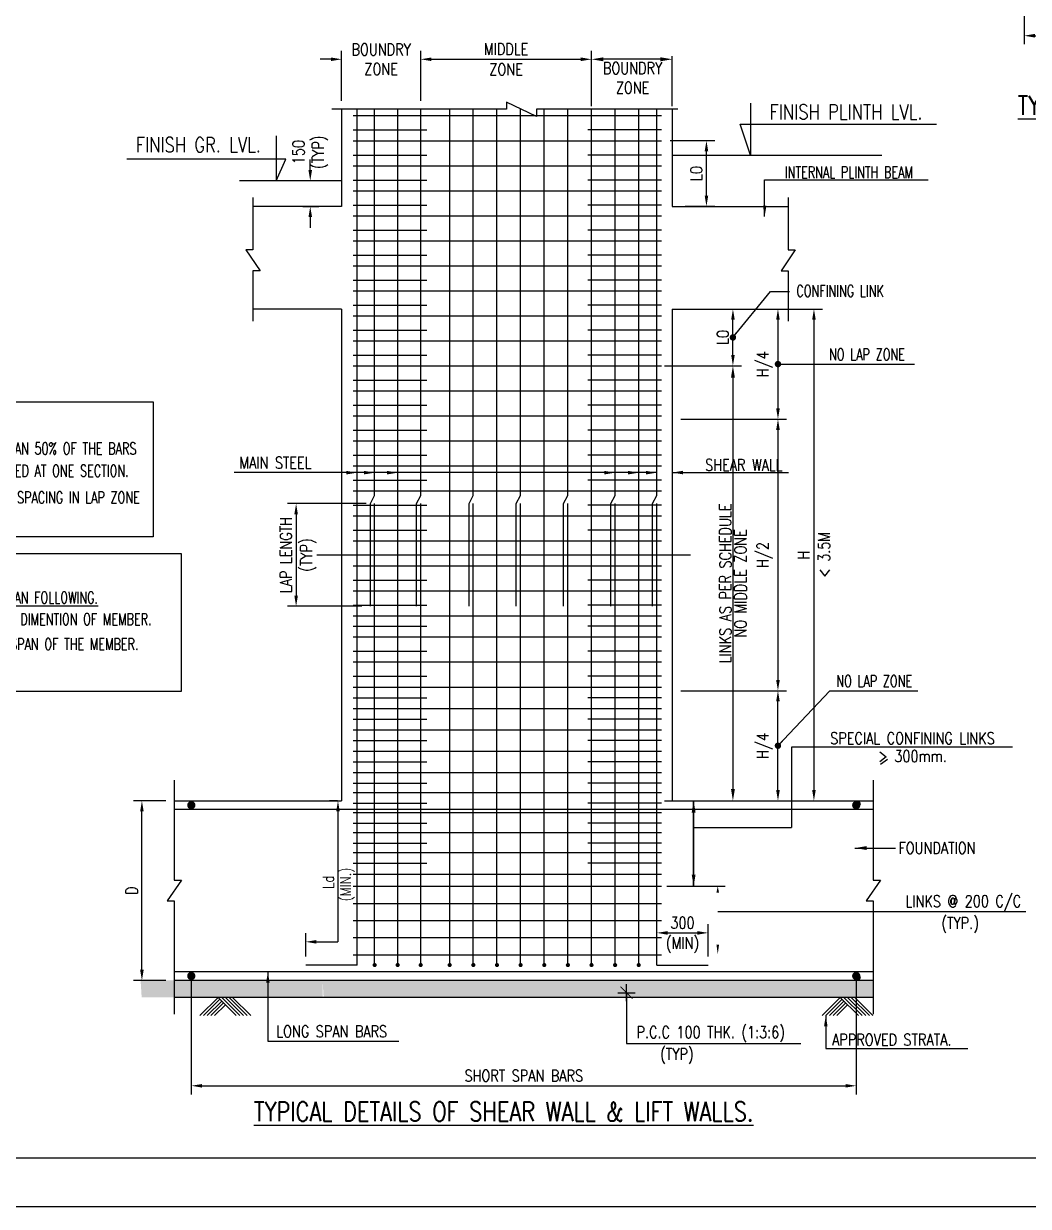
# Model space of a CAD drawing. Extents: x 345615 to 1272425, y -526289 to -156124.
# Drawn here: x 549955 to 573445, y -348663 to -321005 of the extents above; entities that cross this region are included whole.
import ezdxf
from ezdxf.enums import TextEntityAlignment as Align
from ezdxf.lldxf.tags import DXFTag

# ---------------------------------------------------------------- set-up
doc = ezdxf.new("R2010")
doc.units = 0
doc.header["$LTSCALE"] = 500
doc.header["$MEASUREMENT"] = 0
doc.header["$PDMODE"] = 35
doc.header["$PDSIZE"] = -15
doc.layers.get('DEFPOINTS').update_dxf_attribs({"color": 4})
for name, color, linetype in [('CEN', 8, 'CENTER'), ('COL', 1, 'Continuous'), ('DIM', 5, 'Continuous'), ('FOOT', 4, 'Continuous'), ('FRAME', 6, 'Continuous'), ('LINK', 2, 'Continuous'), ('P.C.C', 8, 'Continuous'), ('RING', 4, 'Continuous'), ('S-CONCRET LINE', 4, 'Continuous'), ('S-DIM-1', 5, 'Continuous'), ('S-R.C.C. PILE CAP', 40, 'Continuous'), ('S-REINFORCEMENT', 6, 'Continuous'), ('S-TEXT-1', 4, 'Continuous'), ('S-TITLE', 6, 'Continuous'), ('s_TITILE', 9, 'Continuous'), ('TXT', 4, 'Continuous'), ('TXT1', 2, 'Continuous')]:
    doc.layers.add(name, color=color, linetype=linetype)
doc.styles.add('ROMAND', font='simplex.shx')
doc.styles.add('ROMANS', font='simplex.shx', dxfattribs={"width": 0.8, "height": 275, "bigfont": 'bigfont.shx'})
tags = doc.linetypes.add('CENTER', pattern=[2, 1.25, -0.25, 0.25, -0.25]).pattern_tags.tags
tags[10:11] = [DXFTag(74, 4), DXFTag(75, 0), DXFTag(340, '0'), DXFTag(46, 1.0), DXFTag(50, 0.0), DXFTag(44, 0.0), DXFTag(45, 0.0)]
tags[8:9] = [DXFTag(74, 4), DXFTag(75, 0), DXFTag(340, '0'), DXFTag(46, 1.0), DXFTag(50, 0.0), DXFTag(44, 0.0), DXFTag(45, 0.0)]
tags[6:7] = [DXFTag(74, 4), DXFTag(75, 0), DXFTag(340, '0'), DXFTag(46, 1.0), DXFTag(50, 0.0), DXFTag(44, 0.0), DXFTag(45, 0.0)]
tags[4:5] = [DXFTag(74, 4), DXFTag(75, 0), DXFTag(340, '0'), DXFTag(46, 1.0), DXFTag(50, 0.0), DXFTag(44, 0.0), DXFTag(45, 0.0)]
doc.dimstyles.new('Copy of INT2TIMES', dxfattribs={"dimtxt": 300, "dimasz": 275, "dimexe": 75, "dimexo": 75, "dimgap": 40, "dimtad": 1, "dimdec": 0, "dimlfac": 0.5, "dimrnd": 5, "dimzin": 0, "dimdsep": 46, "dimtxsty": 'ROMANS', "dimcen": -1, "dimclrd": 5, "dimclre": 5, "dimclrt": 4, "dimadec": 0, "dimazin": 0, "dimtfac": 1, "dimtdec": 0, "dimtix": 1, "dimtofl": 0, "dimtmove": 2, "dimatfit": 3, "dimfxl": 0, "dimtolj": 1, "dimtzin": 0, "dimarcsym": 0})
doc.dimstyles.new('dim100', dxfattribs={"dimtxt": 250, "dimasz": 250, "dimexe": 200, "dimexo": 200, "dimgap": 100, "dimtad": 1, "dimdec": 0, "dimzin": 0, "dimdsep": 46, "dimtxsty": 'ROMANS', "dimcen": 0, "dimclrd": 5, "dimclre": 5, "dimclrt": 4, "dimadec": 0, "dimazin": 0, "dimtfac": 1, "dimtdec": 0, "dimtix": 1, "dimtofl": 0, "dimtmove": 2, "dimatfit": 3, "dimfxl": 0, "dimtolj": 1, "dimtzin": 0, "dimlwd": -1, "dimlwe": -1, "dimarcsym": 0})
doc.dimstyles.new('dim25', dxfattribs={"dimtxt": 250, "dimasz": 250, "dimexe": 200, "dimexo": 200, "dimgap": 100, "dimtad": 1, "dimdec": 0, "dimlfac": 0.25, "dimzin": 0, "dimdsep": 46, "dimtxsty": 'ROMANS', "dimcen": 0, "dimclrd": 5, "dimclre": 5, "dimclrt": 4, "dimadec": 0, "dimazin": 0, "dimtfac": 1, "dimtdec": 0, "dimtix": 1, "dimtofl": 0, "dimtmove": 2, "dimatfit": 3, "dimfxl": 0, "dimtolj": 1, "dimtzin": 0, "dimlwd": -1, "dimlwe": -1, "dimarcsym": 0})
doc.dimstyles.new('INT$7', dxfattribs={"dimtxt": 9, "dimasz": 8, "dimexe": 8, "dimexo": 3, "dimgap": 2, "dimtad": 1, "dimdec": 0, "dimzin": 0, "dimdsep": 46, "dimtxsty": 'ROMANS', "dimblk": 'DIMTICK', "dimcen": -0.25, "dimclrd": 5, "dimclre": 5, "dimclrt": 4, "dimadec": 0, "dimazin": 0, "dimtfac": 1, "dimtdec": 0, "dimtix": 1, "dimtofl": 0, "dimtmove": 2, "dimatfit": 3, "dimldrblk": 'DIMTICK', "dimfxl": 0, "dimtolj": 1, "dimtzin": 0, "dimarcsym": 0})

# ---------------------------------------------------------------- blocks, each defined once
blk = doc.blocks.new('*D81')
at = {"layer": 'DEFPOINTS', "color": 0}
for p in [(573347, -318682), (585151, -318682), (585151, -321287)]:
    blk.add_point(p, dxfattribs=at)
at = {"layer": 'DIM', "color": 5}
for p, q in [((573347, -318882), (573347, -321487)), ((585151, -318882), (585151, -321487)), ((573597, -321287), (584901, -321287))]:
    blk.add_line(p, q, dxfattribs=at)
for points in [[(573597, -321245), (573597, -321329), (573347, -321287)], [(584901, -321245), (584901, -321329), (585151, -321287)]]:
    blk.add_solid(points, dxfattribs=at)
at = {"layer": 'DIM', "color": 4, "insert": (579249, -321049), "char_height": 275, "attachment_point": 5, "style": 'ROMANS'}
blk.add_mtext('\\A1;SHORT SPAN BARS', dxfattribs=at)
blk = doc.blocks.new('*D1100')
at = {"layer": 'DEFPOINTS', "color": 0}
for p in [(552720, -339179), (553477, -339179), (553477, -343379)]:
    blk.add_point(p, dxfattribs=at)
at = {"layer": 'DIM', "color": 5}
for p, q in [((553277, -339179), (552520, -339179)), ((552720, -343129), (552720, -339429)), ((553277, -343379), (552520, -343379))]:
    blk.add_line(p, q, dxfattribs=at)
for points in [[(552678, -339429), (552762, -339429), (552720, -339179)], [(552678, -343129), (552762, -343129), (552720, -343379)]]:
    blk.add_solid(points, dxfattribs=at)
at = {"layer": 'DIM', "color": 4, "insert": (552482, -341279), "char_height": 275, "attachment_point": 5, "rotation": 90, "style": 'ROMANS'}
blk.add_mtext('\\A1;D', dxfattribs=at)
blk = doc.blocks.new('*D1101')
at = {"layer": 'DEFPOINTS', "color": 0}
for p in [(565959, -342268), (564759, -343020), (565959, -343020)]:
    blk.add_point(p, dxfattribs=at)
at = {"layer": 'DIM', "color": 5}
for p, q in [((564759, -342820), (564759, -342068)), ((565959, -342820), (565959, -342068)), ((565009, -342268), (565709, -342268))]:
    blk.add_line(p, q, dxfattribs=at)
for points in [[(565009, -342227), (565009, -342310), (564759, -342268)], [(565709, -342227), (565709, -342310), (565959, -342268)]]:
    blk.add_solid(points, dxfattribs=at)
at = {"layer": 'DIM', "color": 4, "char_height": 275, "style": 'ROMANS'}
for s, insert, attachment_point in [('\\A1;300', (565359, -342168), 8), ('\\A1;(MIN)', (565359, -342368), 2)]:
    blk.add_mtext(s, dxfattribs=dict(at, insert=insert, attachment_point=attachment_point))
blk = doc.blocks.new('DIMTICK')
for p, q in [((-1, 0), (1, 0)), ((0, 1), (0, -1))]:
    blk.add_line(p, q)
at = {"color": 2, "const_width": 0.1}
blk.add_lwpolyline([(0.71, 0.71), (-0.71, -0.71)], dxfattribs=at)
blk = doc.blocks.new('*D1102')
at = {"layer": 'DEFPOINTS', "color": 0}
for p in [(553875, -343082), (569421, -343082), (569421, -345844)]:
    blk.add_point(p, dxfattribs=at)
at = {"layer": 'DIM', "color": 5}
for p, q in [((553875, -343282), (553875, -346044)), ((569421, -343282), (569421, -346044)), ((554125, -345844), (569171, -345844))]:
    blk.add_line(p, q, dxfattribs=at)
for points in [[(554125, -345803), (554125, -345886), (553875, -345844)], [(569171, -345803), (569171, -345886), (569421, -345844)]]:
    blk.add_solid(points, dxfattribs=at)
at = {"layer": 'DIM', "color": 4, "insert": (561648, -345607), "char_height": 275, "attachment_point": 5, "style": 'ROMANS'}
blk.add_mtext('\\A1;SHORT SPAN BARS', dxfattribs=at)
blk = doc.blocks.new('*D1103')
at = {"layer": 'DEFPOINTS', "color": 0}
for p in [(557390, -321838), (557390, -323008), (559238, -323008)]:
    blk.add_point(p, dxfattribs=at)
at = {"layer": 'S-DIM-1', "color": 5}
for p, q in [((557390, -322808), (557390, -321638)), ((559238, -322808), (559238, -321638)), ((557140, -321838), (556890, -321838)), ((559488, -321838), (559738, -321838))]:
    blk.add_line(p, q, dxfattribs=at)
for points in [[(557140, -321796), (557140, -321880), (557390, -321838)], [(559488, -321796), (559488, -321880), (559238, -321838)]]:
    blk.add_solid(points, dxfattribs=at)
at = {"layer": 'S-DIM-1', "color": 4, "insert": (558314, -321838), "char_height": 275, "attachment_point": 5, "style": 'ROMANS'}
blk.add_mtext('\\A1;{BOUNDRY \\PZONE}', dxfattribs=at)
blk = doc.blocks.new('*D1104')
at = {"layer": 'DEFPOINTS', "color": 0, "ltscale": 2}
for p in [(563232, -321838), (563232, -323008), (565119, -323008)]:
    blk.add_point(p, dxfattribs=at)
at = {"layer": 'DIM', "color": 5, "lineweight": -2, "ltscale": 2}
for p, q in [((563232, -322933), (563232, -321763)), ((564844, -321838), (563507, -321838)), ((565119, -322933), (565119, -321763))]:
    blk.add_line(p, q, dxfattribs=at)
at = {"layer": 'DIM', "color": 5, "ltscale": 2}
for points in [[(563507, -321792), (563507, -321884), (563232, -321838)], [(564844, -321792), (564844, -321884), (565119, -321838)]]:
    blk.add_solid(points, dxfattribs=at)
at = {"layer": 'DIM', "color": 4, "ltscale": 2, "insert": (564192, -322275), "char_height": 275, "attachment_point": 5, "style": 'ROMANS'}
blk.add_mtext('\\A1;{BOUNDRY \\Fsimplex.shx,bigfont.shx;\\P\\Fsimplex.shx,bigfont.shx;ZONE}', dxfattribs=at)
blk = doc.blocks.new('*D1105')
at = {"layer": 'DEFPOINTS', "color": 0}
for p in [(563232, -321838), (559238, -323008), (563232, -323008)]:
    blk.add_point(p, dxfattribs=at)
at = {"layer": 'S-DIM-1', "color": 5}
for p, q in [((559238, -322808), (559238, -321638)), ((563232, -322808), (563232, -321638)), ((559488, -321838), (562982, -321838))]:
    blk.add_line(p, q, dxfattribs=at)
for points in [[(559488, -321796), (559488, -321880), (559238, -321838)], [(562982, -321796), (562982, -321880), (563232, -321838)]]:
    blk.add_solid(points, dxfattribs=at)
at = {"layer": 'S-DIM-1', "color": 4, "char_height": 275, "attachment_point": 5, "style": 'ROMANS'}
for s, insert in [('\\A1;{MIDDLE ', (561235, -321600)), ('\\A1;ZONE}', (561235, -322075))]:
    blk.add_mtext(s, dxfattribs=dict(at, insert=insert))
blk = doc.blocks.new('*D1106')
at = {"layer": 'DEFPOINTS', "color": 0}
for p in [(564867, -329006), (564867, -339179), (566538, -339179)]:
    blk.add_point(p, dxfattribs=at)
at = {"layer": 'DIM', "color": 5, "lineweight": -2, "ltscale": 2}
for p, q in [((564942, -329006), (566613, -329006)), ((566538, -329281), (566538, -338904)), ((564942, -339179), (566613, -339179))]:
    blk.add_line(p, q, dxfattribs=at)
at = {"layer": 'DIM', "color": 5}
for points in [[(566584, -329281), (566493, -329281), (566538, -329006)], [(566493, -338904), (566584, -338904), (566538, -339179)]]:
    blk.add_solid(points, dxfattribs=at)
at = {"layer": 'DIM', "color": 4, "char_height": 275, "attachment_point": 5, "rotation": 90, "style": 'ROMANS'}
for s, insert in [('\\A1;LINKS AS PER SCHEDULE', (566361, -334093)), ('\\Fsimplex.shx,bigfont.shx;NO MIDDLE ZONE', (566716, -334093))]:
    blk.add_mtext(s, dxfattribs=dict(at, insert=insert))
blk = doc.blocks.new('*D1107')
at = {"layer": 'DEFPOINTS', "color": 0}
for p in [(557383, -324679), (556281, -325279), (556656, -325279)]:
    blk.add_point(p, dxfattribs=at)
at = {"layer": 'DIM', "color": 5}
for p, q in [((556656, -324429), (556656, -324179)), ((557183, -324679), (556456, -324679)), ((556481, -325279), (556856, -325279)), ((556656, -325529), (556656, -325779))]:
    blk.add_line(p, q, dxfattribs=at)
for points in [[(556614, -324429), (556698, -324429), (556656, -324679)], [(556614, -325529), (556698, -325529), (556656, -325279)]]:
    blk.add_solid(points, dxfattribs=at)
at = {"layer": 'DIM', "color": 4, "insert": (556656, -324009), "char_height": 275, "attachment_point": 5, "rotation": 90, "style": 'ROMANS'}
blk.add_mtext('\\A1;150\\P(TYP)', dxfattribs=at)
blk = doc.blocks.new('*D1108')
at = {"layer": 'DEFPOINTS', "color": 0}
for p in [(565219, -327679), (566538, -327679), (564867, -329006)]:
    blk.add_point(p, dxfattribs=at)
at = {"layer": 'DIM', "color": 5}
for p, q in [((565419, -327679), (566738, -327679)), ((566538, -328756), (566538, -327929)), ((565067, -329006), (566738, -329006))]:
    blk.add_line(p, q, dxfattribs=at)
for points in [[(566580, -327929), (566497, -327929), (566538, -327679)], [(566497, -328756), (566580, -328756), (566538, -329006)]]:
    blk.add_solid(points, dxfattribs=at)
at = {"layer": 'DIM', "color": 4, "insert": (566301, -328343), "char_height": 275, "attachment_point": 5, "rotation": 90, "style": 'ROMANS'}
blk.add_mtext('\\A1;{L0}', dxfattribs=at)
blk = doc.blocks.new('*D1109')
at = {"layer": 'DEFPOINTS', "color": 0}
for p in [(564867, -323741), (565919, -323741), (565224, -325276)]:
    blk.add_point(p, dxfattribs=at)
at = {"layer": 'DIM', "color": 5}
for p, q in [((565067, -323741), (566119, -323741)), ((565919, -325026), (565919, -323991)), ((565424, -325276), (566119, -325276))]:
    blk.add_line(p, q, dxfattribs=at)
for points in [[(565878, -323991), (565961, -323991), (565919, -323741)], [(565878, -325026), (565961, -325026), (565919, -325276)]]:
    blk.add_solid(points, dxfattribs=at)
at = {"layer": 'DIM', "color": 4, "insert": (565682, -324509), "char_height": 275, "attachment_point": 5, "rotation": 90, "style": 'ROMANS'}
blk.add_mtext('\\A1;{L0}', dxfattribs=at)
blk = doc.blocks.new('*D1110')
at = {"layer": 'DEFPOINTS', "color": 0}
for p in [(558161, -332229), (556325, -334629), (558061, -334629)]:
    blk.add_point(p, dxfattribs=at)
at = {"layer": 'DIM', "color": 5}
for p, q in [((557961, -332229), (556125, -332229)), ((556325, -332479), (556325, -334379)), ((557861, -334629), (556125, -334629))]:
    blk.add_line(p, q, dxfattribs=at)
for points in [[(556284, -332479), (556367, -332479), (556325, -332229)], [(556284, -334379), (556367, -334379), (556325, -334629)]]:
    blk.add_solid(points, dxfattribs=at)
at = {"layer": 'DIM', "color": 4, "char_height": 275, "rotation": 90, "style": 'ROMANS'}
for s, insert, attachment_point in [('\\A1;LAP LENGTH', (556225, -333429), 8), ('\\A1;(TYP)', (556425, -333429), 2)]:
    blk.add_mtext(s, dxfattribs=dict(at, insert=insert, attachment_point=attachment_point))
blk = doc.blocks.new('*D1116')
at = {"layer": 'DEFPOINTS', "color": 0}
for p in [(566525, -327679), (566676, -339179), (568432, -339179)]:
    blk.add_point(p, dxfattribs=at)
at = {"layer": 'DIM', "color": 5}
for p, q in [((566725, -327679), (568632, -327679)), ((568432, -327929), (568432, -338929)), ((566876, -339179), (568632, -339179))]:
    blk.add_line(p, q, dxfattribs=at)
for points in [[(568391, -327929), (568474, -327929), (568432, -327679)], [(568391, -338929), (568474, -338929), (568432, -339179)]]:
    blk.add_solid(points, dxfattribs=at)
at = {"layer": 'DIM', "color": 4, "char_height": 275, "rotation": 90, "style": 'ROMANS'}
for s, insert, attachment_point in [('\\A1;< 3.5M}', (568532, -333429), 2), ('\\A1;{H', (568332, -333429), 8)]:
    blk.add_mtext(s, dxfattribs=dict(at, insert=insert, attachment_point=attachment_point))
blk = doc.blocks.new('*D1117')
at = {"layer": 'DEFPOINTS', "color": 0}
for p in [(567320, -327679), (565119, -330254), (567591, -330254)]:
    blk.add_point(p, dxfattribs=at)
at = {"layer": 'DIM', "color": 5}
for p, q in [((567520, -327679), (567791, -327679)), ((567591, -327929), (567591, -330004)), ((565319, -330254), (567791, -330254))]:
    blk.add_line(p, q, dxfattribs=at)
for points in [[(567549, -327929), (567633, -327929), (567591, -327679)], [(567549, -330004), (567633, -330004), (567591, -330254)]]:
    blk.add_solid(points, dxfattribs=at)
at = {"layer": 'DIM', "color": 4, "insert": (567281, -328966), "char_height": 275, "attachment_point": 5, "rotation": 90, "style": 'ROMANS'}
blk.add_mtext('\\A1;H/4', dxfattribs=at)
blk = doc.blocks.new('*D1118')
at = {"layer": 'DEFPOINTS', "color": 0}
for p in [(565119, -330254), (565119, -336604), (567591, -336604)]:
    blk.add_point(p, dxfattribs=at)
at = {"layer": 'DIM', "color": 5}
for p, q in [((565319, -330254), (567791, -330254)), ((567591, -330504), (567591, -336354)), ((565319, -336604), (567791, -336604))]:
    blk.add_line(p, q, dxfattribs=at)
for points in [[(567549, -330504), (567633, -330504), (567591, -330254)], [(567549, -336354), (567633, -336354), (567591, -336604)]]:
    blk.add_solid(points, dxfattribs=at)
at = {"layer": 'DIM', "color": 4, "insert": (567281, -333429), "char_height": 275, "attachment_point": 5, "rotation": 90, "style": 'ROMANS'}
blk.add_mtext('\\A1;H/2', dxfattribs=at)
blk = doc.blocks.new('*D1119')
at = {"layer": 'DEFPOINTS', "color": 0}
for p in [(565119, -336604), (567591, -336604), (567320, -339179)]:
    blk.add_point(p, dxfattribs=at)
at = {"layer": 'DIM', "color": 5}
for p, q in [((565319, -336604), (567791, -336604)), ((567591, -338929), (567591, -336854)), ((567520, -339179), (567791, -339179))]:
    blk.add_line(p, q, dxfattribs=at)
for points in [[(567549, -336854), (567633, -336854), (567591, -336604)], [(567549, -338929), (567633, -338929), (567591, -339179)]]:
    blk.add_solid(points, dxfattribs=at)
at = {"layer": 'DIM', "color": 4, "insert": (567281, -337891), "char_height": 275, "attachment_point": 5, "rotation": 90, "style": 'ROMANS'}
blk.add_mtext('\\A1;H/4', dxfattribs=at)
blk = doc.blocks.new('zw$155A')
at = {"layer": 's_TITILE', "color": 7}
blk.add_lwpolyline([(0, 0), (88000, 0), (88000, 58000), (0, 58000)], close=True, dxfattribs=at)
at = {"layer": 's_TITILE', "color": 1}
blk.add_lwpolyline([(1300, 800), (78500, 800), (78500, 57200), (1300, 57200)], close=True, dxfattribs=at)

msp = doc.modelspace()

# ---------------------------------------------------------------- hatches: boundary and pattern name
at = {"layer": 'P.C.C', "linetype": 'Continuous'}
h = msp.add_hatch(dxfattribs=at)
h.set_pattern_fill('AR-CONC', color=8, scale=100, style=0)
h.set_pattern_definition([(50, (-132344.8, -432348.4), (717.2602, -62.75213), [75, -825]), (355, (-132344.8, -432348.4), (-138.7513, 752.1921), [60, -660]), (100.4514, (-132285, -432353.6), (578.5094, 689.43954), [63.7402, -701.1421]), (46.1842, (-132344.8, -432148.4), (1067.241, -165.519), [112.5, -1237.5]), (96.6356, (-132255.9, -432162.2), (934.6627, 974.1179), [95.6103, -1051.713]), (351.1842, (-132344.8, -432148.4), (934.662, 974.1186), [90, -990]), (21, (-132244.8, -432198.4), (596.90705, -402.6189), [75, -825]), (326, (-132244.8, -432198.4), (243.3153, 725.15005), [60, -660]), (71.4514, (-132195.05, -432231.95), (840.2226, 322.5305), [63.7402, -701.1421]), (37.5, (-132344.8, -432348.4), (12.159855, 332.89385), [0, -652, 0, -670, 0, -662.5]), (7.5, (-132344.8, -432348.4), (263.06954, 394.41171), [0, -382, 0, -637, 0, -252.5]), (327.5, (-132567.8, -432348.4), (533.82244, -22.55487), [0, -250, 0, -780, 0, -1035]), (317.5, (-132667.8, -432348.4), (583.18617, 100.10498), [0, -325, 0, -518, 0, -735])])
h.paths.add_polyline_path([(552689.71, -343378.978), (552714.366, -343778.978), (556969.253, -343778.978), (556944.597, -343378.978)])
edge = h.paths.add_edge_path()
edge.add_line((569819.21, -343978.978), (569819.21, -343378.978))
edge.add_line((569819.21, -343378.978), (556944.597, -343378.978))
edge.add_line((556944.597, -343378.978), (556944.597, -343778.978))
edge.add_line((556944.597, -343778.978), (569819.21, -343778.978))

# ---------------------------------------------------------------- linework, layer by layer
at = {"layer": 'CEN', "color": 1}
msp.add_line((556811.006, -333428.978, 0), (565544.598, -333428.978, 0), dxfattribs=at)
at = {"layer": 'CEN', "linetype": 'Continuous'}
msp.add_line((564988.976, -341178.978, 0), (566359.616, -341178.978, 0), dxfattribs=at)
at = {"layer": 'COL', "linetype": 'Continuous', "const_width": 48, "elevation": 0}
for points in [[(558137.486, -343019.978, 1), (558185.486, -343019.978, 1)], [(558675.903, -343019.978, 1), (558723.903, -343019.978, 1)], [(559214.321, -343019.978, 1), (559262.321, -343019.978, 1)], [(559891.947, -343019.978, 1), (559939.947, -343019.978, 1)], [(560444.559, -343019.978, 1), (560492.559, -343019.978, 1)], [(560997.17, -343019.978, 1), (561045.17, -343019.978, 1)], [(561549.782, -343019.978, 1), (561597.782, -343019.978, 1)], [(562102.394, -343019.978, 1), (562150.394, -343019.978, 1)], [(562655.006, -343019.978, 1), (562703.006, -343019.978, 1)], [(563207.618, -343019.978, 1), (563255.618, -343019.978, 1)], [(563760.229, -343019.978, 1), (563808.229, -343019.978, 1)], [(564312.841, -343019.978, 1), (564360.841, -343019.978, 1)]]:
    msp.add_lwpolyline(points, format="xyb", close=True, dxfattribs=at)
at = {"layer": 'DIM', "color": 3}
msp.add_line((565119.21, -324078.978, 0), (570019.504, -324078.978, 0), dxfattribs=at)
at = {"layer": 'DIM', "color": 3, "linetype": 'Continuous'}
msp.add_line((557382.526, -324678.978, 0), (555004.915, -324678.978, 0), dxfattribs=at)
at = {"layer": 'DIM'}
for p, q in [((573074.092, -337924.54, 0), (567905.339, -337924.54, 0)), ((567905.339, -337924.54, 0), (567905.339, -339802.345, 0)), ((565619.31, -339802.345, 0), (567905.339, -339802.345, 0)), ((566183.55, -341766.663, 0), (573387.373, -341765.85, 0))]:
    msp.add_line(p, q, dxfattribs=at)
at = {"layer": 'DIM', "color": 5}
for p, q in [((557290.845, -339178.978, 0), (557103.845, -339178.978, 0)), ((557303.845, -339428.978, 0), (557303.845, -342477.191, 0)), ((556549.71, -342819.978, 0), (556549.71, -342277.191, 0)), ((556799.71, -342477.191, 0), (557303.845, -342477.191, 0))]:
    msp.add_line(p, q, dxfattribs=at)
at = {"layer": 'DIM', "color": 8, "elevation": 0}
for points in [[(565253.151, -323008.121), (561948.118, -323008.121), (561948.118, -323174.485), (561241.832, -322841.757), (561241.832, -323008.121), (557158.007, -323008.121)], [(555317.167, -325073.026), (555317.167, -326296.419), (555150.803, -326296.419), (555483.531, -326783.236), (555317.167, -326783.236), (555317.167, -327964.942)], [(567830.397, -325073.026), (567830.397, -326296.419), (567996.761, -326296.419), (567664.033, -326783.236), (567830.397, -326783.236), (567830.397, -327964.942)], [(553476.71, -338695.169), (553476.71, -341035.569), (553643.074, -341035.569), (553310.346, -341522.386), (553476.71, -341522.386), (553476.71, -344167.777)], [(569819.21, -338695.169), (569819.21, -341035.569), (569985.574, -341035.569), (569652.846, -341522.386), (569819.21, -341522.386), (569819.21, -344167.777)]]:
    msp.add_lwpolyline(points, dxfattribs=at)
at = {"layer": 'DIM', "elevation": 0, "flags": 128}
msp.add_lwpolyline([(566183.55, -342543.779, 61.213, 0, 0), (566183.55, -342767.056, 0, 0, 0), (566183.55, -341766.663, 0, 0, 0), (566183.55, -341175.978, 0, 61.213, 0), (566183.55, -341328.908, 0, 0, 0)], format="xyseb", dxfattribs=at)
at = {"layer": 'DIM', "color": 5}
for points in [[(557262.178, -339428.978, 0), (557345.511, -339428.978, 0), (557303.845, -339178.978, 0)], [(556799.71, -342435.524, 0), (556799.71, -342518.857, 0), (556549.71, -342477.191, 0)]]:
    msp.add_solid(points, dxfattribs=at)
at = {"layer": 'FOOT', "linetype": 'Continuous', "elevation": 0}
for points in [[(546943.047, -329850.749), (552984.158, -329850.749), (552984.158, -333006.675), (546943.047, -333006.675)], [(546943.047, -333396.175), (553635.826, -333396.175), (553635.826, -336620.998), (546943.047, -336620.998)]]:
    msp.add_lwpolyline(points, close=True, dxfattribs=at)
at = {"layer": 'FRAME'}
for centre, start, end in [((569439.21, -339265.478, 0), 0, 90), ((569439.21, -343292.478, 0), 270, 0)]:
    msp.add_arc(centre, 80, start, end, dxfattribs=at)
at = {"layer": 'LINK'}
for p, q in [((557656.972, -323156.412, 0), (564867.018, -323156.412, 0)), ((557656.972, -323491.412, 0), (559378.257, -323491.412, 0)), ((564867.018, -323491.412, 0), (563145.734, -323491.412, 0)), ((557656.972, -323741.412, 0), (564867.018, -323741.412, 0)), ((557656.972, -324076.412, 0), (559378.257, -324076.412, 0)), ((564867.018, -324076.412, 0), (563145.734, -324076.412, 0)), ((557656.972, -324326.412, 0), (564867.018, -324326.412, 0)), ((557656.972, -324661.412, 0), (559378.257, -324661.412, 0)), ((564867.018, -324661.412, 0), (563145.734, -324661.412, 0)), ((557656.972, -324911.412, 0), (564867.018, -324911.412, 0)), ((557656.972, -325246.412, 0), (559378.257, -325246.412, 0)), ((564867.018, -325246.412, 0), (563145.734, -325246.412, 0)), ((557656.972, -325496.412, 0), (564867.018, -325496.412, 0)), ((557656.972, -325831.412, 0), (559378.257, -325831.412, 0)), ((557656.972, -326081.412, 0), (564867.018, -326081.412, 0)), ((564867.018, -325831.412, 0), (563145.734, -325831.412, 0)), ((557656.972, -326416.412, 0), (559378.257, -326416.412, 0)), ((564867.018, -326416.412, 0), (563145.734, -326416.412, 0)), ((557656.972, -326666.412, 0), (564867.018, -326666.412, 0)), ((557656.972, -327001.412, 0), (559378.257, -327001.412, 0)), ((564867.018, -327001.412, 0), (563145.734, -327001.412, 0)), ((557656.972, -327251.412, 0), (564867.018, -327251.412, 0)), ((557656.972, -327586.412, 0), (559378.257, -327586.412, 0)), ((564867.018, -327586.412, 0), (563145.734, -327586.412, 0)), ((557656.972, -327836.412, 0), (564867.018, -327836.412, 0)), ((557656.972, -328171.412, 0), (559378.257, -328171.412, 0)), ((564867.018, -328171.412, 0), (563145.734, -328171.412, 0)), ((557656.972, -328421.412, 0), (564867.018, -328421.412, 0)), ((557656.972, -328756.412, 0), (559378.257, -328756.412, 0)), ((564867.018, -328756.412, 0), (563145.734, -328756.412, 0)), ((557656.972, -329006.412, 0), (564867.018, -329006.412, 0)), ((557656.972, -329341.412, 0), (559378.257, -329341.412, 0)), ((564867.018, -329341.412, 0), (563145.734, -329341.412, 0)), ((557656.972, -329591.412, 0), (564867.018, -329591.412, 0)), ((557656.972, -329926.412, 0), (559378.257, -329926.412, 0)), ((564867.018, -329926.412, 0), (563145.734, -329926.412, 0)), ((557656.972, -330176.412, 0), (564867.018, -330176.412, 0)), ((557656.972, -330511.412, 0), (559378.257, -330511.412, 0)), ((564867.018, -330511.412, 0), (563145.734, -330511.412, 0)), ((557656.972, -330761.412, 0), (564867.018, -330761.412, 0)), ((557656.972, -331096.412, 0), (559378.257, -331096.412, 0)), ((557656.972, -331346.412, 0), (564867.018, -331346.412, 0)), ((564867.018, -331096.412, 0), (563145.734, -331096.412, 0)), ((557656.972, -331681.412, 0), (559378.257, -331681.412, 0)), ((564867.018, -331681.412, 0), (563145.734, -331681.412, 0)), ((557656.972, -331931.412, 0), (564867.018, -331931.412, 0)), ((557656.972, -332264.175, 0), (559378.257, -332264.175, 0)), ((564867.018, -332266.412, 0), (563145.734, -332266.412, 0)), ((557656.972, -332514.175, 0), (564867.018, -332514.175, 0)), ((557656.972, -332849.175, 0), (559378.257, -332849.175, 0)), ((564867.018, -332851.412, 0), (563145.734, -332851.412, 0)), ((557656.972, -333099.175, 0), (564867.018, -333099.175, 0)), ((564867.018, -333436.412, 0), (563145.734, -333436.412, 0)), ((557656.972, -333684.175, 0), (564867.018, -333684.175, 0)), ((557656.972, -334019.175, 0), (559378.257, -334019.175, 0)), ((564867.018, -334021.412, 0), (563145.734, -334021.412, 0)), ((557656.972, -334269.175, 0), (564867.018, -334269.175, 0)), ((557656.972, -334604.175, 0), (559378.257, -334604.175, 0)), ((564867.018, -334606.412, 0), (563145.734, -334606.412, 0)), ((557656.972, -334854.175, 0), (564867.018, -334854.175, 0)), ((557656.972, -335098.152, 0), (559378.257, -335098.152, 0)), ((564867.018, -335098.152, 0), (563145.734, -335098.152, 0)), ((557656.972, -335348.152, 0), (564867.018, -335348.152, 0)), ((557656.972, -335683.152, 0), (559378.257, -335683.152, 0)), ((564867.018, -335683.152, 0), (563145.734, -335683.152, 0)), ((557656.972, -335933.152, 0), (564867.018, -335933.152, 0)), ((557656.972, -336268.152, 0), (559378.257, -336268.152, 0)), ((564867.018, -336268.152, 0), (563145.734, -336268.152, 0)), ((557656.972, -336518.152, 0), (564867.018, -336518.152, 0)), ((557656.972, -336768.152, 0), (559378.257, -336768.152, 0)), ((564867.018, -336768.152, 0), (563145.734, -336768.152, 0)), ((557656.972, -337018.152, 0), (564867.018, -337018.152, 0)), ((557656.972, -337268.152, 0), (559378.257, -337268.152, 0)), ((564867.018, -337268.152, 0), (563145.734, -337268.152, 0)), ((557656.972, -337518.152, 0), (564867.018, -337518.152, 0)), ((557656.972, -337768.152, 0), (559378.257, -337768.152, 0)), ((564867.018, -337768.152, 0), (563145.734, -337768.152, 0)), ((557656.972, -338018.152, 0), (564867.018, -338018.152, 0)), ((557656.972, -338268.152, 0), (559378.257, -338268.152, 0)), ((557656.972, -338518.152, 0), (564867.018, -338518.152, 0)), ((564867.018, -338268.152, 0), (563145.734, -338268.152, 0)), ((557656.972, -338768.152, 0), (559378.257, -338768.152, 0)), ((564867.018, -338768.152, 0), (563145.734, -338768.152, 0)), ((557656.972, -338985.652, 0), (564867.018, -338985.652, 0)), ((557656.972, -339235.652, 0), (559378.257, -339235.652, 0)), ((564867.018, -339235.652, 0), (563145.734, -339235.652, 0)), ((557656.972, -339453.152, 0), (564867.018, -339453.152, 0)), ((557656.972, -339703.152, 0), (559378.257, -339703.152, 0)), ((557656.972, -339920.652, 0), (564867.018, -339920.652, 0)), ((564867.018, -339703.152, 0), (563145.734, -339703.152, 0)), ((557656.972, -340170.652, 0), (559378.257, -340170.652, 0)), ((564867.018, -340170.652, 0), (563145.734, -340170.652, 0)), ((557656.972, -340388.152, 0), (564867.018, -340388.152, 0)), ((557656.972, -340638.152, 0), (559378.257, -340638.152, 0)), ((564867.018, -340638.152, 0), (563145.734, -340638.152, 0)), ((557656.972, -340896.652, 0), (564867.018, -340896.652, 0)), ((557656.972, -341178.978, 0), (564867.018, -341178.978, 0)), ((557656.972, -341578.978, 0), (564867.018, -341578.978, 0)), ((557656.972, -341978.978, 0), (564867.018, -341978.978, 0)), ((557656.972, -342378.978, 0), (564867.018, -342378.978, 0)), ((557656.972, -342778.978, 0), (564867.018, -342778.978, 0))]:
    msp.add_line(p, q, dxfattribs=at)
at = {"layer": 'P.C.C', "color": 8, "linetype": 'Continuous'}
for p, q in [((569819.21, -343378.978, 0), (553476.71, -343378.978, 0)), ((569819.21, -343778.978, 0), (553476.71, -343778.978, 0))]:
    msp.add_line(p, q, dxfattribs=at)
at = {"layer": 'RING', "linetype": 'Continuous'}
for p, q in [((554078.134, -344203.242, 0), (554502.398, -343778.978, 0)), ((554926.662, -344203.242, 0), (554502.398, -343778.978, 0)), ((555011.515, -344203.242, 0), (554587.251, -343778.978, 0)), ((555096.368, -344203.242, 0), (554672.104, -343778.978, 0)), ((555181.221, -344203.242, 0), (554756.957, -343778.978, 0)), ((555266.074, -344203.242, 0), (554841.809, -343778.978, 0)), ((568624.492, -344203.242, 0), (569048.756, -343778.978, 0)), ((569473.02, -344203.242, 0), (569048.756, -343778.978, 0)), ((569557.873, -344203.242, 0), (569133.609, -343778.978, 0)), ((569642.726, -344203.242, 0), (569218.461, -343778.978, 0)), ((569727.578, -344203.242, 0), (569303.314, -343778.978, 0)), ((569812.431, -344203.242, 0), (569388.167, -343778.978, 0)), ((554162.987, -344203.242, 0), (554544.825, -343821.404, 0)), ((554247.84, -344203.242, 0), (554587.251, -343863.831, 0)), ((554332.693, -344203.242, 0), (554629.677, -343906.257, 0)), ((554417.545, -344203.242, 0), (554672.104, -343948.683, 0)), ((568709.345, -344203.242, 0), (569091.182, -343821.404, 0)), ((568794.197, -344203.242, 0), (569133.609, -343863.831, 0)), ((568879.05, -344203.242, 0), (569176.035, -343906.257, 0)), ((568963.903, -344203.242, 0), (569218.461, -343948.683, 0))]:
    msp.add_line(p, q, dxfattribs=at)
at = {"layer": 'S-CONCRET LINE', "color": 130, "linetype": 'Continuous'}
for p, q in [((557389.71, -323008.121, 0), (557389.71, -325278.978, 0)), ((565119.21, -323008.121, 0), (565119.21, -325278.978, 0)), ((557389.71, -325278.978, 0), (555317.167, -325278.978, 0)), ((565119.21, -325278.978, 0), (567830.397, -325278.978, 0)), ((557389.71, -327678.978, 0), (555317.167, -327678.978, 0)), ((557389.71, -327678.978, 0), (557389.71, -339178.978, 0)), ((565119.21, -327678.978, 0), (567830.397, -327678.978, 0)), ((565119.21, -327678.978, 0), (565119.21, -339178.978, 0)), ((553476.71, -339178.978, 0), (557389.71, -339178.978, 0)), ((565119.21, -339178.978, 0), (569819.21, -339178.978, 0))]:
    msp.add_line(p, q, dxfattribs=at)
at = {"layer": 'S-REINFORCEMENT'}
for p, q in [((557749.71, -343019.978, 0), (557749.71, -323008.121, 0)), ((558161.486, -332042.978, 0), (558161.486, -323008.121, 0)), ((558699.903, -342984.243, 0), (558699.903, -323008.121, 0)), ((559238.321, -332042.978, 0), (559238.321, -323008.121, 0)), ((559915.947, -342984.243, 0), (559915.947, -323008.121, 0)), ((560468.559, -332042.978, 0), (560468.559, -323008.121, 0)), ((561021.17, -342984.243, 0), (561021.17, -323008.121, 0)), ((561573.782, -332042.978, 0), (561573.782, -323008.121, 0)), ((562126.394, -342984.243, 0), (562126.394, -323008.121, 0)), ((562679.006, -332042.978, 0), (562679.006, -323008.121, 0)), ((563231.618, -342984.243, 0), (563231.618, -323008.121, 0)), ((563784.229, -332042.978, 0), (563784.229, -323008.121, 0)), ((564336.841, -342984.243, 0), (564336.841, -323008.121, 0)), ((564759.21, -332042.978, 0), (564759.21, -323008.121, 0)), ((558061.486, -332228.978, 0), (558161.486, -332042.978, 0)), ((559138.321, -332228.978, 0), (559238.321, -332042.978, 0)), ((560368.559, -332228.978, 0), (560468.559, -332042.978, 0)), ((561473.782, -332228.978, 0), (561573.782, -332042.978, 0)), ((562579.006, -332228.978, 0), (562679.006, -332042.978, 0)), ((563684.229, -332228.978, 0), (563784.229, -332042.978, 0)), ((564659.21, -332228.978, 0), (564759.21, -332042.978, 0)), ((558061.486, -334628.978, 0), (558061.486, -332228.978, 0)), ((558161.486, -342984.243, 0), (558161.486, -332228.978, 0)), ((559138.321, -334628.978, 0), (559138.321, -332228.978, 0)), ((559238.321, -342984.243, 0), (559238.321, -332228.978, 0)), ((560368.559, -334628.978, 0), (560368.559, -332228.978, 0)), ((560468.559, -342984.243, 0), (560468.559, -332228.978, 0)), ((561473.782, -334628.978, 0), (561473.782, -332228.978, 0)), ((561573.782, -342984.243, 0), (561573.782, -332228.978, 0)), ((562579.006, -334628.978, 0), (562579.006, -332228.978, 0)), ((562679.006, -342984.243, 0), (562679.006, -332228.978, 0)), ((563684.229, -334628.978, 0), (563684.229, -332228.978, 0)), ((563784.229, -342984.243, 0), (563784.229, -332228.978, 0)), ((564659.21, -334628.978, 0), (564659.21, -332228.978, 0)), ((564759.21, -343019.978, 0), (564759.21, -332228.978, 0)), ((569819.21, -339378.978, 0), (553476.71, -339378.978, 0)), ((569819.21, -343178.978, 0), (553476.71, -343178.978, 0)), ((557749.71, -343019.978, 0), (556549.71, -343019.978, 0)), ((564759.21, -343019.978, 0), (565959.21, -343019.978, 0))]:
    msp.add_line(p, q, dxfattribs=at)
at = {"layer": 'S-REINFORCEMENT', "linetype": 'Continuous', "const_width": 96, "elevation": 0}
for points in [[(553826.872, -339282.04, -1), (553922.872, -339282.04, -1)], [(569469.047, -339282.04, 1), (569373.047, -339282.04, 1)], [(553826.872, -343275.915, 1), (553922.872, -343275.915, 1)], [(569469.047, -343275.915, -1), (569373.047, -343275.915, -1)]]:
    msp.add_lwpolyline(points, format="xyb", close=True, dxfattribs=at)
at = {"layer": 'TXT', "linetype": 'ByBlock'}
msp.add_line((569990.246, -338321.699, 0), (570149.514, -338209.232, 0), dxfattribs=at)
at = {"layer": 'TXT1', "elevation": 0}
for points in [[(566952.678, -322866.743), (566952.678, -324078.978), (566707.132, -323357.268), (571295.073, -323357.268)], [(555858.078, -323628.406), (555858.078, -324678.978), (556087.682, -324170.172), (552364.482, -324170.172)]]:
    msp.add_lwpolyline(points, dxfattribs=at)

# ---------------------------------------------------------------- block references
at = {"xscale": 1.420454545454545, "yscale": 1.420454545454545, "zscale": 1.420454545454545}
msp.add_blockref('zw$155A', (479678.769, -348663.35), dxfattribs=at)

# ---------------------------------------------------------------- texts
at = {"layer": 'DIM', "color": 4, "style": 'ROMANS', "width": 0.8}
for s, p in [('Ld', (557203.845, -341237.573, 0)), ('(MIN.)', (557608.36, -341528.824, 0))]:
    msp.add_text(s, height=250, rotation=90, dxfattribs=at).set_placement(p)
at = {"layer": 'S-TEXT-1', "style": 'ROMANS', "width": 0.7}
for s, p in [('INTERNAL PLINTH BEAM', (569248.304, -324480.076, 0)), ('CONFINING LINK', (569044.133, -327255.595, 0)), ('NO LAP ZONE', (569672.039, -328740.531)), ('NO LAP ZONE', (569841.461, -336379.396))]:
    msp.add_text(s, height=275, dxfattribs=at).set_placement(p, align=Align.MIDDLE)
at = {"layer": 'S-TEXT-1', "linetype": 'ByBlock', "style": 'ROMANS'}
for s, width, p in [('1)  NOT MORE THAN 50% OF THE BARS', 0.7, (550006.007, -330959.09, 0)), ('SHALL BE SPLICED AT ONE SECTION.', 0.7, (550034.483, -331461.678, 0)), ('MAIN STEEL', 0.8, (555842.467, -331271.926, 0)), ('SHEAR WALL', 0.8, (566793.592, -331324.675, 0)), ('2)  100MM (MIN.) SPACING IN LAP ZONE', 0.7, (550006.007, -332103.612, 0)), ('SPECIAL CONFINING LINKS', 0.8, (570736.109, -337717.255, 0)), ('> 300mm.', 0.8, (570736.109, -338132.276, 0)), (' LINKS @ 200 C/C', 0.8, (571849.131, -341547.555, 0)), ('(TYP.)', 0.8, (571849.131, -342057.055, 0))]:
    msp.add_text(s, height=275, dxfattribs=dict(at, width=width)).set_placement(p, align=Align.MIDDLE)
for s, width, p in [('%%UL0 IS NOT LESS THAN FOLLOWING.', 0.7, (547239.348, -334564.15, 0)), ('1) LARGER LATERAL DIMENTION OF MEMBER.', 0.7, (547195.758, -335070.052, 0)), ('2) 1/6 OF CLEAR SPAN OF THE MEMBER.', 0.7, (547195.758, -335651.953, 0)), ('FOUNDATION', 0.8, (570409.658, -340420.585, 0)), ('LONG SPAN BARS', 0.8, (555861.023, -344709.157, 0)), ('P.C.C 100 THK. (1:3:6)', 0.8, (564283.577, -344728.305, 0)), ('APPROVED STRATA.', 0.8, (568856.181, -344903.194, 0)), ('(TYP)', 0.8, (564835.077, -345239.298, 0))]:
    msp.add_text(s, height=275, dxfattribs=dict(at, width=width)).set_placement(p)
at = {"layer": 'S-TITLE', "style": 'ROMANS', "width": 0.8}
for s, p in [('%%UTYPICAL DETAILS OF OPEN FOOTINGS & COLUMNS', (579220.518, -322915.147, 0)), ('%%UTYPICAL DETAILS OF SHEAR WALL & LIFT WALLS.', (561179.827, -346447.081, 0))]:
    msp.add_text(s, height=450, dxfattribs=at).set_placement(p, align=Align.MIDDLE)
at = {"layer": 'TXT1', "style": 'ROMAND', "width": 0.8}
for s, p in [('FINISH PLINTH LVL.', (569182.388, -323067.248, 0)), ('FINISH GR. LVL.', (554040.867, -323837.153, 0))]:
    msp.add_text(s, height=350, dxfattribs=at).set_placement(p, align=Align.MIDDLE)

# ---------------------------------------------------------------- dimensions: what is measured, and where the dimension line sits
at = {"layer": 'DIM'}
for base, p1, p2, text, picture, middle in [((585150.738, -321286.961, 0), (573347.063, -318682.482, 0), (585150.738, -318682.482, 0), 'SHORT SPAN BARS', '*D81', (579248.901, -321049.461, 0)), ((565959.21, -342268.395, 0), (564759.21, -343019.978, 0), (565959.21, -343019.978, 0), '<>\\X(MIN)', '*D1101', (565359.21, -342268.395, 0)), ((569421.047, -345844.186, 0), (553874.872, -343082.415, 0), (569421.047, -343082.415, 0), 'SHORT SPAN BARS', '*D1102', (561647.96, -345606.686, 0))]:
    dim = msp.add_linear_dim(base=base, p1=p1, p2=p2, text=text, dimstyle='dim25', dxfattribs=at)
    dim.commit()
    dim.dimension.update_dxf_attribs({"geometry": picture, "text_midpoint": middle})
at = {"layer": 'DIM', "ltscale": 2}
dim = msp.add_linear_dim(base=(563231.618, -321837.929, 0), p1=(565119.21, -323008.121, 0), p2=(563231.618, -323008.121, 0), text='{BOUNDRY \\Fsimplex.shx,bigfont.shx;\\X\\Fsimplex.shx,bigfont.shx;ZONE}', dimstyle='Copy of INT2TIMES', override={"dimtxt": 275, "dimtxsty": 'ROMANS', "dimtmove": 1}, dxfattribs=at)
dim.commit()
dim.dimension.update_dxf_attribs({"geometry": '*D1104', "text_midpoint": (564192.116, -322275.238, 0), "dimtype": 160})
at = {"layer": 'DIM'}
dim = msp.add_linear_dim(base=(556656.161, -325278.978, 0), p1=(557382.526, -324678.978, 0), p2=(556281.161, -325278.978, 0), angle=90, text='<>\\X(TYP)', dimstyle='dim25', dxfattribs=at)
dim.commit()
dim.dimension.update_dxf_attribs({"geometry": '*D1107', "text_midpoint": (556656.161, -324008.841, 0), "dimtype": 160})
for base, p1, p2, angle, text, picture, middle in [((565919.446, -323741.412, 0), (565224.331, -325275.771, 0), (564867.018, -323741.412, 0), 270, '{L0}', '*D1109', (565681.946, -324508.591, 0)), ((566538.345, -327678.978, 0), (564867.018, -329006.412, 0), (565219.21, -327678.978, 0), 270, '{L0}', '*D1108', (566300.845, -328342.695, 0)), ((568432.472, -339178.978, 0), (566524.804, -327678.978, 0), (566675.919, -339178.978, 0), 90, '{H\\X< 3.5M}', '*D1116', (568432.472, -333428.978, 0))]:
    dim = msp.add_linear_dim(base=base, p1=p1, p2=p2, angle=angle, text=text, dimstyle='dim25', override={"dimtxsty": 'ROMANS'}, dxfattribs=at)
    dim.commit()
    dim.dimension.update_dxf_attribs({"geometry": picture, "text_midpoint": middle})
for base, p1, p2, angle, text, picture, middle in [((567590.946, -330253.978, 0), (567320.331, -327678.978, 0), (565119.21, -330253.978, 0), 90, 'H/4', '*D1117', (567281.422, -328966.478, 0)), ((567590.946, -336603.978, 0), (565119.21, -330253.978, 0), (565119.21, -336603.978, 0), 90, 'H/2', '*D1118', (567281.422, -333428.978, 0)), ((556325.345, -334628.978, 0), (558161.486, -332228.978, 0), (558061.486, -334628.978, 0), 90, 'LAP LENGTH\\X(TYP)', '*D1110', (556325.345, -333428.978, 0)), ((567590.946, -336603.978, 0), (567320.331, -339178.978, 0), (565119.21, -336603.978, 0), 270, 'H/4', '*D1119', (567281.422, -337891.478, 0)), ((552719.877, -339178.978, 0), (553476.71, -343378.978, 0), (553476.71, -339178.978, 0), 90, 'D', '*D1100', (552482.377, -341278.978, 0))]:
    dim = msp.add_linear_dim(base=base, p1=p1, p2=p2, angle=angle, text=text, dimstyle='dim25', dxfattribs=at)
    dim.commit()
    dim.dimension.update_dxf_attribs({"geometry": picture, "text_midpoint": middle})
at = {"layer": 'DIM', "ltscale": 2}
dim = msp.add_linear_dim(base=(566538.345, -339178.978, 0), p1=(564867.018, -329006.412, 0), p2=(564867.018, -339178.978, 0), angle=90, text='LINKS AS PER SCHEDULE\\X\\Fsimplex.shx,bigfont.shx;NO MIDDLE ZONE', dimstyle='Copy of INT2TIMES', override={"dimtxt": 275, "dimtxsty": 'ROMANS', "dimtmove": 1}, dxfattribs=at)
dim.commit()
dim.dimension.update_dxf_attribs({"geometry": '*D1106', "text_midpoint": (566538.345, -334092.695, 0)})
at = {"layer": 'S-DIM-1'}
dim = msp.add_linear_dim(base=(557389.71, -321837.929, 0), p1=(559238.321, -323008.121, 0), p2=(557389.71, -323008.121, 0), text='{BOUNDRY \\XZONE}', dimstyle='dim100', override={"dimtxsty": 'ROMANS', "dimarcsym": 1}, dxfattribs=at)
dim.commit()
dim.dimension.update_dxf_attribs({"geometry": '*D1103', "text_midpoint": (558314.015, -321837.929, 0), "dimtype": 160})
dim = msp.add_linear_dim(base=(563231.618, -321837.929, 0), p1=(559238.321, -323008.121, 0), p2=(563231.618, -323008.121, 0), text='{MIDDLE \\XZONE}', dimstyle='dim100', override={"dimtxsty": 'ROMANS', "dimarcsym": 1}, dxfattribs=at)
dim.commit()
dim.dimension.update_dxf_attribs({"geometry": '*D1105', "text_midpoint": (561234.969, -321837.929, 0)})

# ---------------------------------------------------------------- leaders
at = {"layer": 'DIM'}
for points in [[(567279.845, -325511.516, 0), (567279.845, -324660.516, 0), (571105.345, -324660.516, 0)], [(557749.71, -331505.175, 0), (554874.345, -331505.175, 0)], [(564336.841, -331505.175, 0), (555054.476, -331505.175, 0)], [(558161.486, -331505.175, 0), (555286.12, -331505.175, 0)], [(564759.21, -331505.175, 0), (555476.845, -331505.175, 0)], [(558699.903, -331505.175, 0), (555824.538, -331505.175, 0)], [(563784.229, -331505.175, 0), (556379.364, -331505.175, 0)], [(555665.345, -343178.978, 0), (555665.345, -344803.895, 0), (558726.199, -344803.895, 0)], [(568709.345, -344203.242, 0), (568709.345, -344968.395, 0), (572028.756, -344968.395, 0)]]:
    msp.add_leader(points, dimstyle='dim25', dxfattribs=at)
at = {"layer": 'DIM', "ltscale": 2}
for points in [[(565619.31, -341178.978, 0), (565619.31, -339178.978, 0)], [(565619.31, -339178.978, 0), (565619.31, -341178.978, 0)], [(569390.91, -340284.377, 0), (570336.667, -340284.377, 0)]]:
    msp.add_leader(points, dimstyle='Copy of INT2TIMES', override={"dimtxt": 275, "dimtmove": 1}, dxfattribs=at)
at = {"layer": 'S-CONCRET LINE'}
msp.add_leader([(565119.21, -331502.367, 0), (567836.449, -331502.367, 0)], dimstyle='dim100', override={"dimgap": 100, "dimtad": 0, "dimarcsym": 1}, dxfattribs=at)
at = {"layer": 'S-R.C.C. PILE CAP'}
for points in [[(566538.345, -328342.695, 0), (567413.825, -327270.195, 0), (567861.825, -327270.195, 0)], [(567590.946, -328966.478, 0), (570785.839, -328966.478, 0)], [(567590.946, -337891.478, 0), (568806.647, -336605.343, 0), (570861.192, -336605.343, 0)]]:
    msp.add_leader(points, dimstyle='dim100', override={"dimasz": 150, "dimtad": 0, "dimldrblk": 'Dot', "dimarcsym": 1}, dxfattribs=at)
at = {"layer": 'TXT'}
msp.add_leader([(564049.345, -343666.395, 0), (564049.345, -344855.895, 0), (568124.278, -344855.895, 0)], dimstyle='INT$7', override={"dimasz": 200, "dimgap": 2, "dimtad": 0}, dxfattribs=at)

doc.saveas('drawing.dxf')
